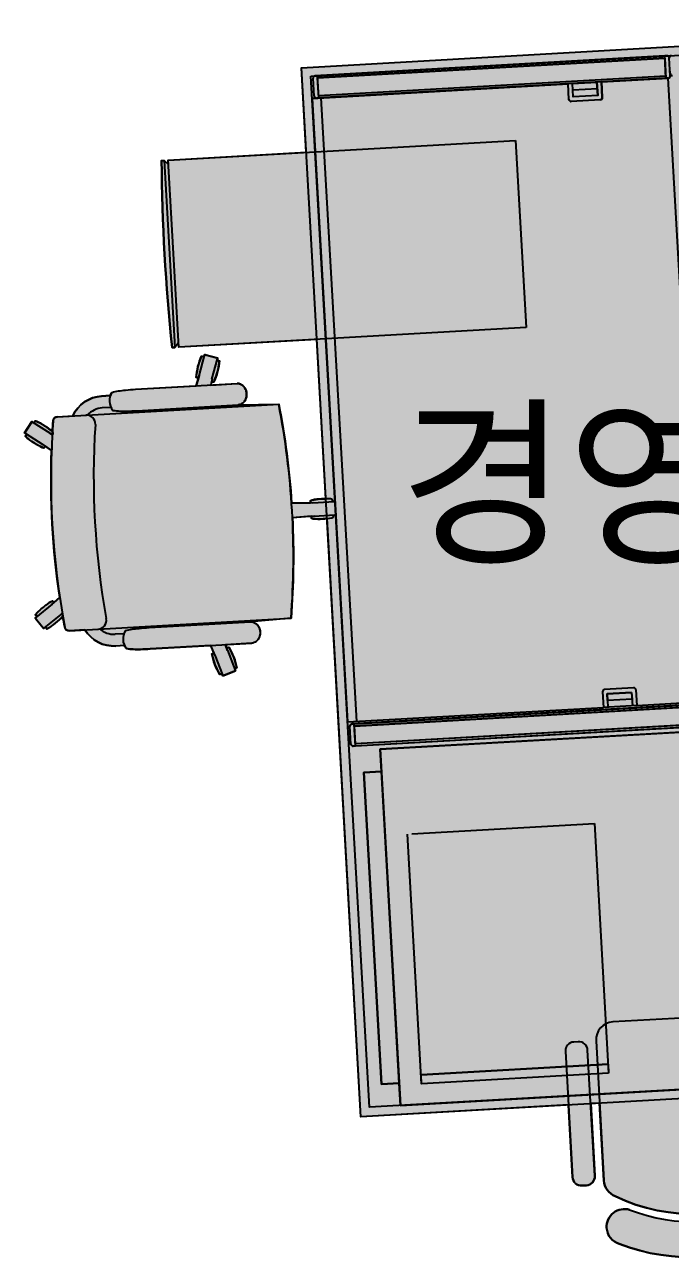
# Model space of a CAD drawing. Header units: millimetres. Extents: x 0 to 199210, y 0 to 94205.
# Drawn here: x 168862 to 170310, y 9710 to 12473 of the extents above; entities that cross this region are included whole.
import ezdxf
from ezdxf.enums import TextEntityAlignment as Align

# ---------------------------------------------------------------- set-up
doc = ezdxf.new("R2010")
doc.units = ezdxf.units.MM
doc.linetypes.add('Xr-PLAN$0$Xr-PLAN$0$HIDDEN', pattern=[9.524999999999999, 6.35, -3.175])
for name, color, linetype in [('0-L-FUR', 11, 'Continuous'), ('2. WAL', 2, 'Continuous'), ('D_TEXT', 7, 'Continuous')]:
    doc.layers.add(name, color=color, linetype=linetype)
doc.styles.add('돋움', font='Dotum.ttf')

# ---------------------------------------------------------------- blocks, each defined once
blk = doc.blocks.new('230713_3_desk')
at = {"layer": '2. WAL'}
h = blk.add_hatch(color=255, dxfattribs=at)
h.dxf.hatch_style = 1
edge = h.paths.add_edge_path()
edge.add_line((850.0000000006985, 0), (850.000000000291, -190))
edge.add_line((850.000000000291, -190), (1159.999999998603, -190))
edge.add_line((1159.999999998603, -190), (1159.999999998603, -200))
edge.add_line((1159.999999998603, -200), (1169, -190))
edge.add_line((1169, -190), (1174.999999999127, -190))
edge.add_arc((-3232.499999999529, -400), 4412.499999998658, -2.7278550632066185, 2.7278550632066185, ccw=False)
edge.add_line((1174.999999999127, -610), (1169, -610))
edge.add_line((1169, -610), (1159.999999998603, -600))
edge.add_line((1159.999999998603, -600), (1159.999999998603, -610))
edge.add_line((1159.999999998603, -610), (850.0000000002328, -610))
edge.add_line((850.0000000002328, -610), (850.0000000001746, -967.6725713938704))
edge.add_arc((858.9546280619642, -1117.405048286113), 150.0000000000366, 79.9926621858653, 93.42245084165211, ccw=False)
edge.add_line((885.0207730024122, -969.6872223883747), (885.0207730024122, -974.7934961651008))
edge.add_line((885.0207730024122, -974.7934961651008), (927.32541137503, -973.4812945709455))
edge.add_arc((2727.235392921595, -991.4829147485251), 1799.999999999993, 172.2874549339065, 179.4269810807098, ccw=False)
edge.add_line((943.5184821403818, -749.917225560057), (1034.201045008871, -746.6764684842201))
edge.add_arc((1034.201045008876, -729.908673515157), 16.76779496906306, 243.5700380837848, 269.9999999999829, ccw=False)
edge.add_arc((1035.937774473016, -726.4146436561867), 20.6696501543548, 219.8055710325562, 243.57003808385912, ccw=False)
edge.add_arc((1038.655377358426, -724.1499745898301), 24.20717632710643, 199.0435461729162, 219.8055710325201, ccw=False)
edge.add_arc((1042.92420746144, -722.6764684819859), 28.72316245399542, 180.0000000039922, 199.0435461728403, ccw=False)
edge.add_arc((1042.92288572829, -722.9520169657677), 28.7231624540089, 151.3645656164495, 179.4503388249206, ccw=False)
edge.add_arc((1035.937774473845, -718.9382933122381), 20.66965015482313, 116.4299619296836, 151.8504546875766, ccw=False)
edge.add_arc((1034.201045008611, -715.4442634532367), 16.76779496901655, 90.0000000000062, 116.4299619296088, ccw=False)
edge.add_line((1034.201045008609, -698.6764684842201), (1093.503883539699, -698.6764684842201))
edge.add_line((1093.503883539699, -698.6764684842201), (1091.32520368541, -691.188806154194))
edge.add_line((1091.32520368541, -691.188806154194), (1086.468848734075, -692.7667315284962))
edge.add_arc((1218.901967863554, -622.3290359554611), 150.0000000000071, 188.8186981021394, 208.0073378133651, ccw=False)
edge.add_line((1070.675207428663, -645.3252854535804), (1076.070750784012, -643.5721671448537))
edge.add_line((1076.070750784012, -643.5721671448537), (1074.519246601616, -638.7971282644994))
edge.add_line((1074.519246601616, -638.7971282644994), (1103.050942089787, -629.5266184329685))
edge.add_line((1103.050942089787, -629.5266184329685), (1104.602446272416, -634.3016573136738))
edge.add_line((1104.602446272416, -634.3016573136738), (1109.997989628406, -632.5485390084541))
edge.add_arc((976.5631651016922, -701.0696861348758), 149.9999999999852, 7.992662187657118, 27.181301897250307, ccw=False)
edge.add_line((1125.106047758425, -680.2127445560236), (1120.20869922897, -681.8039895565216))
edge.add_line((1120.20869922897, -681.8039895565216), (1126.27812621044, -698.6764684842201))
edge.add_line((1126.27812621044, -698.6764684842201), (1262.201045005262, -698.6764684842201))
edge.add_arc((1262.201045005248, -1285.125364192482), 586.448895708262, 87.80985523550783, 89.99999999999869, ccw=False)
edge.add_arc((1273.315426579265, -994.5066912712637), 295.6177719813421, 84.72490149122848, 87.80985523551402, ccw=False)
edge.add_arc((1289.587683487829, -818.2643227718312), 118.6257981543122, 77.37038373181042, 84.72490149121393, ccw=False)
edge.add_arc((1288.401045008572, -722.6764684839754), 33.79999999999391, 22.72724740273702, 36.632224311981815, ccw=False)
edge.add_line((1319.576625921094, -709.6180170150474), (1339.033510104753, -709.6180170152111))
edge.add_arc((1339.033510104753, -785.9180170152098), 76.2999999999987, 28.15328986855161, 89.99999999999977, ccw=False)
edge.add_line((1406.306335336063, -749.917225560057), (1440.891679649707, -749.917225560057))
edge.add_arc((1440.891679647845, -759.917225560063), 10.00000000000603, 7.43297515490832, 89.99999998933168, ccw=False)
edge.add_arc((-334.0667231297193, -991.4829147468824), 1799.999999999796, 6.657594938341674, 7.432975156208499, ccw=False)
edge.add_arc((1558.811292859713, -889.9045724435659), 149.9999999999958, 116.81869810248901, 134.435513486674, ccw=False)
edge.add_line((1491.135971927841, -756.0387779448711), (1494.470601109933, -760.6285012602566))
edge.add_line((1494.470601109933, -760.6285012602566), (1498.532491793012, -757.6773649349434))
edge.add_line((1498.532491793012, -757.6773649349434), (1516.166049362015, -781.9478747657959))
edge.add_line((1516.166049362015, -781.9478747657959), (1512.104158678587, -784.899011091371))
edge.add_line((1512.104158678587, -784.899011091371), (1515.438787858526, -789.4887344077433))
edge.add_arc((1409.037675958589, -683.758873978142), 150.0000000000191, 295.9926621874422, 315.18130189785523, ccw=False)
edge.add_line((1474.776081291027, -818.5864010798205), (1471.774688867794, -814.4553388177774))
edge.add_line((1471.774688867794, -814.4553388177774), (1458.214434583468, -824.9648925818929))
edge.add_arc((-334.066723129715, -991.4829147485879), 1800.000000000004, -5.21409121174122, 5.308022808348312, ccw=False)
edge.add_line((1458.485018167994, -1155.062420709957), (1471.810048681771, -1165.392731662374))
edge.add_line((1471.810048681771, -1165.392731662374), (1474.836776530254, -1161.226798178077))
edge.add_arc((1409.098371198856, -1296.054325280211), 149.9999999999726, 44.8186981026588, 64.00733781299101, ccw=False)
edge.add_line((1515.49948309781, -1190.324464849688), (1512.164853918774, -1194.914188167174))
edge.add_line((1512.164853918774, -1194.914188167174), (1516.226744601707, -1197.865324492433))
edge.add_line((1516.226744601707, -1197.865324492433), (1498.59318703413, -1222.135834324439))
edge.add_line((1498.59318703413, -1222.135834324439), (1494.531296349829, -1219.184697998186))
edge.add_line((1494.531296349829, -1219.184697998186), (1491.196667167591, -1223.774421313269))
edge.add_arc((1558.871988099997, -1089.908626814889), 149.9999999999555, 225.7107114369129, 243.18130189727458, ccw=False)
edge.add_arc((-334.0667231410093, -991.4829148447552), 1800.000000000241, 352.65482085978215, 353.43485121740713, ccw=False)
edge.add_arc((1441.244430615563, -1220.328512024139), 9.999999999995449, 270.00000000002086, 352.6548208567205, ccw=False)
edge.add_line((1441.244430615567, -1230.328512024134), (1406.306335335888, -1230.328512024134))
edge.add_arc((1339.033510104759, -1194.327720568623), 76.30000000000902, 269.9999999999959, 331.846710131147, ccw=False)
edge.add_line((1339.033510104753, -1270.627720568632), (1319.576625920949, -1270.627720568678))
edge.add_arc((1288.401045008512, -1257.569269099507), 33.80000000000899, 325.7967578984769, 337.2727525968258, ccw=False)
edge.add_arc((1315.129497884315, -1276.569269101066), 1.225795457858794, 282.5658952638093, 359.9999999492202, ccw=False)
edge.add_arc((1289.587683494235, -1161.981414812035), 118.6257981533505, 275.27509851501054, 282.56589526400796, ccw=False)
edge.add_arc((1273.315426566298, -985.739046313271), 295.6177719814961, 272.1901447589447, 275.2750985150203, ccw=False)
edge.add_arc((1262.201045020503, -695.1203733908958), 586.4488957084934, 269.9999999999981, 272.1901447589393, ccw=False)
edge.add_line((1262.201045020483, -1281.569269099389), (1126.27812621044, -1281.569269099389))
edge.add_line((1126.27812621044, -1281.569269099389), (1120.208699228882, -1298.441748027408))
edge.add_line((1120.208699228882, -1298.441748027408), (1125.106047758192, -1300.032993029879))
edge.add_arc((976.5631651016828, -1279.176051449413), 149.9999999999885, 332.8186981021955, 352.00733781172045, ccw=False)
edge.add_line((1109.997989627736, -1347.697198577127), (1104.602446272562, -1345.944080270213))
edge.add_line((1104.602446272562, -1345.944080270213), (1103.050942090107, -1350.719119150376))
edge.add_line((1103.050942090107, -1350.719119150376), (1074.519246601791, -1341.448609319066))
edge.add_line((1074.519246601791, -1341.448609319066), (1076.070750784129, -1336.673570438905))
edge.add_line((1076.070750784129, -1336.673570438905), (1070.675207428867, -1334.920452129238))
edge.add_arc((1218.901967863552, -1357.916701628777), 150.0000000000222, 151.9926621872621, 171.1813018973124, ccw=False)
edge.add_line((1086.46884873329, -1287.479006057185), (1091.32520368541, -1289.056931429645))
edge.add_line((1091.32520368541, -1289.056931429645), (1093.503883539699, -1281.569269099389))
edge.add_line((1093.503883539699, -1281.569269099389), (1034.201045006892, -1281.569269099389))
edge.add_arc((1034.201045006887, -1264.801474130749), 16.76779496863992, 243.57003804167869, 270.0000000000155, ccw=False)
edge.add_arc((1035.93777447412, -1261.307444272129), 20.66965015499515, 219.8055710467902, 243.57003804159172, ccw=False)
edge.add_arc((1038.655377358431, -1259.042775205425), 24.20717632712455, 199.0435461715262, 219.8055710469719, ccw=False)
edge.add_arc((1042.924207462136, -1257.569269097505), 28.72316245469143, 180.0000000037591, 199.0435461713621, ccw=False)
edge.add_arc((1042.922885726901, -1257.844817580808), 28.72316245261715, 151.3645656133324, 179.4503388256149, ccw=False)
edge.add_arc((1035.937774473572, -1253.831093927837), 20.6696501546651, 116.4299619227503, 151.8504546833721, ccw=False)
edge.add_arc((1034.201045008871, -1250.337064068823), 16.76779496908466, 90, 116.42996192271181, ccw=False)
edge.add_line((1034.201045008871, -1233.569269099738), (943.1522164239141, -1230.32851202414))
edge.add_arc((2727.235392921599, -991.4829147485051), 1800.000000000006, 180.4774037481576, 187.6251804422444, ccw=False)
edge.add_line((927.2978765701118, -1006.480822284699), (885.0207730024122, -1005.163400633723))
edge.add_line((885.0207730024122, -1005.163400633723), (885.0207730024122, -1010.312777611276))
edge.add_arc((858.9546280619659, -862.5949517135663), 150.0000000000082, 266.57754915834664, 280.00733781413595, ccw=False)
edge.add_line((850.0000000001746, -1012.32742860578), (850, -2355.000000000007))
edge.add_line((850, -2355.000000000007), (181.3199717616662, -2355.000000000002))
edge.add_line((181.3199717616662, -2355.000000000002), (181.3199717606476, -2517.284167411155))
edge.add_arc((161.3179715606329, -2517.284167411161), 20.00200020001466, -89.99999999998442, 1.5575096767861396e-11, ccw=False)
edge.add_line((161.3179715606384, -2537.286167611175), (151.3169714607357, -2537.286167611175))
edge.add_arc((151.316971460359, -2517.284167411164), 20.00200020001103, 179.9999999999739, 270.0000000010789, ccw=False)
edge.add_line((131.3149712603481, -2517.284167411155), (131.3149712605518, -2355))
edge.add_line((131.3149712605518, -2355), (111.3129710615613, -2355))
edge.add_line((111.3129710615613, -2355), (111.3129710604553, -2528.79743192438))
edge.add_arc((71.30897066042877, -2528.797431924356), 40.00400040002654, 294.83458750327907, 359.9999999999648, ccw=False)
edge.add_arc((-101.3427759995708, -2230.730008971429), 384.313995429009, 240.4643371925483, 299.5356628089386, ccw=False)
edge.add_arc((-273.9945226614358, -2528.797431924369), 40.00400040004804, 180.0000000000156, 245.1654125133744, ccw=False)
edge.add_line((-313.9985230614839, -2528.79743192438), (-313.9985230607854, -2354.999999999996))
edge.add_line((-313.9985230607854, -2354.999999999996), (-334.0005232603289, -2354.999999999996))
edge.add_line((-334.0005232603289, -2354.999999999996), (-334.0005232599506, -2517.284167411155))
edge.add_arc((-354.0025234599652, -2517.284167411161), 20.00200020001466, -89.99999999998442, 1.5575096767861396e-11, ccw=False)
edge.add_line((-354.0025234599598, -2537.286167611175), (-364.0035235607938, -2537.286167611175))
edge.add_arc((-364.0035235611705, -2517.284167411164), 20.00200020001103, 179.9999999999739, 270.0000000010789, ccw=False)
edge.add_line((-384.0055237611814, -2517.284167411155), (-384.0055237612396, -2354.999999999996))
edge.add_line((-384.0055237612396, -2354.999999999996), (-850.000000001397, -2354.999999999993))
edge.add_line((-850.000000001397, -2354.999999999993), (-850.0000000012224, -1012.327428605759))
edge.add_arc((-858.954628063369, -862.5949517135858), 149.9999999999881, 259.9926621867682, 273.4224508417898, ccw=False)
edge.add_line((-885.0207730014808, -1010.312777611687), (-885.0207730014808, -1005.163400633659))
edge.add_line((-885.0207730014808, -1005.163400633659), (-927.2978765710432, -1006.480822284742))
edge.add_arc((-2727.235392922529, -991.4829147484963), 1800.000000000006, 352.37481955775553, 359.5225962518407, ccw=False)
edge.add_line((-943.1522164248454, -1230.328512024134), (-1034.201045009569, -1233.569269099738))
edge.add_arc((-1034.20104500957, -1250.337064067827), 16.76779496808899, 63.57003806004661, 89.99999999999773, ccw=False)
edge.add_arc((-1035.736878242867, -1253.929598293878), 20.66965015113788, 28.653028404921372, 64.19026051920088, ccw=False)
edge.add_arc((-1042.924207461451, -1257.569269098862), 28.72316245214306, -1.0509211278986186e-09, 28.149545328751685, ccw=False)
edge.add_arc((-1042.922885730347, -1257.29372061553), 28.72316245422392, 331.3645655915208, 359.4503388207783, ccw=False)
edge.add_arc((-1035.93777447598, -1261.307444276501), 20.66965015148971, 296.42996194502985, 331.8504546712197, ccw=False)
edge.add_arc((-1034.201045007589, -1264.801474131758), 16.76779496763108, 269.99999999999534, 296.42996193317146, ccw=False)
edge.add_line((-1034.20104500759, -1281.569269099389), (-1093.503883540165, -1281.569269099389))
edge.add_line((-1093.503883540165, -1281.569269099389), (-1091.32520368573, -1289.056931429293))
edge.add_line((-1091.32520368573, -1289.056931429293), (-1086.468848735443, -1287.479006058345))
edge.add_arc((-1218.901967866334, -1357.916701628702), 149.9999999999969, 8.818698102437224, 28.00733781220839, ccw=False)
edge.add_line((-1070.675207431574, -1334.920452129814), (-1076.070750783954, -1336.673570438546))
edge.add_line((-1076.070750783954, -1336.673570438546), (-1074.519246601325, -1341.448609318653))
edge.add_line((-1074.519246601325, -1341.448609318653), (-1103.050942091155, -1350.719119149928))
edge.add_line((-1103.050942091155, -1350.719119149928), (-1104.60244627361, -1345.944080269948))
edge.add_line((-1104.60244627361, -1345.944080269948), (-1109.997989627038, -1347.697198577566))
edge.add_arc((-976.5631651012243, -1279.176051449322), 150.0000000000174, 187.9926621860594, 207.1813018980267, ccw=False)
edge.add_line((-1125.106047758571, -1300.032993024036), (-1120.208699229988, -1298.441748027915))
edge.add_line((-1120.208699229988, -1298.441748027915), (-1126.278126211371, -1281.569269099389))
edge.add_line((-1126.278126211371, -1281.569269099389), (-1262.201045022812, -1281.569269099389))
edge.add_arc((-1262.201045022818, -695.1203732933303), 586.4488958060589, 267.8098552418707, 270.0000000000006, ccw=False)
edge.add_arc((-1273.315426569556, -985.7390463474364), 295.6177719473908, 264.72490148443717, 267.8098552418692, ccw=False)
edge.add_arc((-1289.587683496419, -1161.981414815941), 118.6257981494758, 257.3703837364316, 264.7249014844639, ccw=False)
edge.add_arc((-1288.401045008096, -1257.5692690993), 33.80000000004292, 202.72724740353, 216.6322243158686, ccw=False)
edge.add_line((-1319.576625920483, -1270.627720568678), (-1339.03351010615, -1270.627720568631))
edge.add_arc((-1339.033510106156, -1194.327720568622), 76.30000000000882, 208.1532898688537, 270.00000000000455, ccw=False)
edge.add_line((-1406.306335337285, -1230.328512024134), (-1441.244430617429, -1230.328512024134))
edge.add_arc((-1441.244430618404, -1220.328512024141), 9.999999999993861, 187.3451791439965, 270.0000000055823, ccw=False)
edge.add_arc((334.0667231254931, -991.4829147476148), 1800.000000000088, 186.5651487857844, 187.3451791433401, ccw=False)
edge.add_arc((-1558.871988101396, -1089.908626814841), 149.9999999999964, 296.8186981004761, 314.2892885617374, ccw=False)
edge.add_line((-1491.196667174227, -1223.774421315914), (-1494.531296350004, -1219.184697997965))
edge.add_line((-1494.531296350004, -1219.184697997965), (-1498.593187033839, -1222.135834323895))
edge.add_line((-1498.593187033839, -1222.135834323895), (-1516.226744603191, -1197.865324493891))
edge.add_line((-1516.226744603191, -1197.865324493891), (-1512.164853918948, -1194.914188167576))
edge.add_line((-1512.164853918948, -1194.914188167576), (-1515.499483101157, -1190.32446485163))
edge.add_arc((-1409.098371200261, -1296.054325280291), 150.0000000000377, 115.99266218658539, 135.1813018983686, ccw=False)
edge.add_line((-1474.83677653069, -1161.226798177613), (-1471.810048683896, -1165.392731663299))
edge.add_line((-1471.810048683896, -1165.392731663299), (-1458.485018171981, -1155.062420712318))
edge.add_arc((334.0667231255206, -991.4829147487275), 1800, 174.691977191572, 185.2140912118122, ccw=False)
edge.add_line((-1458.214434587426, -824.9648925795373), (-1471.774688869336, -814.4553388173154))
edge.add_line((-1471.774688869336, -814.4553388173154), (-1474.776081288524, -818.5864010814994))
edge.add_arc((-1409.037675959526, -683.7588739781705), 149.9999999999951, 224.8186981021385, 244.007337814015, ccw=False)
edge.add_line((-1515.438787859457, -789.4887344077433), (-1512.104158679082, -784.8990110907489))
edge.add_line((-1512.104158679082, -784.8990110907489), (-1516.166049362364, -781.9478747651556))
edge.add_line((-1516.166049362364, -781.9478747651556), (-1498.532491794409, -757.6773649335373))
edge.add_line((-1498.532491794409, -757.6773649335373), (-1494.470601110108, -760.6285012598546))
edge.add_line((-1494.470601110108, -760.6285012598546), (-1491.135971928306, -756.038777944872))
edge.add_arc((-1558.811292860171, -889.9045724435547), 149.9999999999812, 45.56448651511528, 63.18130189751167, ccw=False)
edge.add_arc((334.0667231097752, -991.4829148826036), 1799.999999999889, 172.5670248394273, 173.342405057204, ccw=False)
edge.add_arc((-1440.891679650178, -759.9172255600611), 10.00000000000406, 89.99999999997141, 172.5670248436983, ccw=False)
edge.add_line((-1440.891679650173, -749.917225560057), (-1406.30633533746, -749.917225560057))
edge.add_arc((-1339.033510106149, -785.9180170152096), 76.29999999999946, 90.00000000000091, 151.8467101314488, ccw=False)
edge.add_line((-1339.03351010615, -709.6180170152102), (-1319.576625920628, -709.6180170150474))
edge.add_arc((-1288.401045008208, -722.6764684842424), 33.80000000000327, 145.7967579050255, 157.2727525967791, ccw=False)
edge.add_arc((-1315.129497886171, -703.6764684832497), 1.225795457865615, 102.56589526685468, 180.0000000722268, ccw=False)
edge.add_arc((-1289.587683489945, -818.2643227680223), 118.6257981505382, 95.27509850932557, 102.56589526738418, ccw=False)
edge.add_arc((-1273.31542658251, -994.5066912365407), 295.6177719466812, 92.19014476367892, 95.27509850932103, ccw=False)
edge.add_arc((-1262.201045007589, -1285.125364289963), 586.4488958057432, 90.00000000000023, 92.19014476367988, ccw=False)
edge.add_line((-1262.20104500759, -698.6764684842201), (-1126.278126211371, -698.6764684842201))
edge.add_line((-1126.278126211371, -698.6764684842201), (-1120.208699230046, -681.803989556016))
edge.add_line((-1120.208699230046, -681.803989556016), (-1125.106047758774, -680.2127445618626))
edge.add_arc((-976.5631651012225, -701.0696861348833), 149.9999999999854, 152.8186981025583, 172.0073378145921, ccw=False)
edge.add_line((-1109.997989627707, -632.5485390080157), (-1104.602446273464, -634.3016573139394))
edge.add_line((-1104.602446273464, -634.3016573139394), (-1103.050942090835, -629.526618433415))
edge.add_line((-1103.050942090835, -629.526618433415), (-1074.519246601179, -638.7971282649123))
edge.add_line((-1074.519246601179, -638.7971282649123), (-1076.070750783867, -643.572167145212))
edge.add_line((-1076.070750783867, -643.572167145212), (-1070.67520743137, -645.3252854530019))
edge.add_arc((-1218.901967866355, -622.3290359554493), 150.0000000000137, 331.99266218713325, 351.18130189808005, ccw=False)
edge.add_line((-1086.468848736258, -692.7667315273357), (-1091.32520368573, -691.188806154546))
edge.add_line((-1091.32520368573, -691.188806154546), (-1093.503883540165, -698.6764684842201))
edge.add_line((-1093.503883540165, -698.6764684842201), (-1034.201045009337, -698.6764684842201))
edge.add_arc((-1034.20104500933, -715.4442634522819), 16.76779496806182, 63.57003806091842, 90.0000000000241, ccw=False)
edge.add_arc((-1035.73687824276, -719.0367976784811), 20.66965015130587, 28.65302840167891, 64.19026051975447, ccw=False)
edge.add_arc((-1042.924207462842, -722.6764684832375), 28.72316245353432, -1.4957208804844413e-09, 28.149545324610074, ccw=False)
edge.add_arc((-1042.922885729658, -722.400920000383), 28.72316245353188, 331.3645655957819, 359.4503388212733, ccw=False)
edge.add_arc((-1035.937774474873, -726.4146436606354), 20.66965015078674, 296.4299619425713, 331.8504546748549, ccw=False)
edge.add_arc((-1034.20104500957, -729.9086735161311), 16.76779496808896, 270.00000000000233, 296.4299619399534, ccw=False)
edge.add_line((-1034.201045009569, -746.6764684842201), (-943.5184821413131, -749.9172255600524))
edge.add_arc((-2727.23539292253, -991.4829147485182), 1799.999999999996, 0.5730189192892112, 7.712545066093412, ccw=False)
edge.add_line((-927.3254113759613, -973.4812945709746), (-885.0207730014808, -974.7934961651872))
edge.add_line((-885.0207730014808, -974.7934961651872), (-885.0207730014808, -969.6872223879636))
edge.add_arc((-858.9546280633706, -1117.405048286038), 149.9999999999615, 86.57754915820902, 100.007337813233, ccw=False)
edge.add_line((-850.0000000012224, -967.6725713938922), (-850.0000000011642, -610))
edge.add_line((-850.0000000011642, -610), (-1160, -610))
edge.add_line((-1160, -610), (-1160, -600))
edge.add_line((-1160, -600), (-1169, -610))
edge.add_line((-1169, -610), (-1175.000000000058, -610))
edge.add_arc((3232.499999998605, -400), 4412.499999998664, 177.2721449367933, 182.7278550632067, ccw=False)
edge.add_line((-1175.000000000058, -190), (-1169, -190))
edge.add_line((-1169, -190), (-1160, -200))
edge.add_line((-1160, -200), (-1160, -190))
edge.add_line((-1160, -190), (-850.000000001106, -190))
edge.add_line((-850.000000001106, -190), (-850.0000000006985, 0))
edge.add_line((-850.0000000006985, 0), (850.0000000006985, 0))
edge = h.paths.add_edge_path()
edge.add_arc((71.3089706604693, -2635.127832729325), 40.00400040001512, 290.136770034333, 359.99999999993685, ccw=False)
edge.add_arc((-101.3427759995664, -2255.248431310411), 457.1742883764535, 245.9349462329856, 294.06505376833206, ccw=False)
edge.add_arc((-273.9945226614402, -2635.127832729357), 40.00400040007277, 180.0000000000176, 249.86322998314648, ccw=False)
edge.add_arc((-273.9945226614724, -2635.127832729371), 40.00400040004058, 69.8632299670412, 179.9999999999974, ccw=False)
edge.add_arc((-101.3427759995751, -2252.782234139276), 379.6324847478322, 245.2594656165122, 294.7405343847039)
edge.add_arc((71.3089706604398, -2635.127832729377), 40.00400040004457, 1.0402345651527867e-11, 110.13677001892091, ccw=False)
at = {"layer": '0-L-FUR'}
for p, q in [((-825.0000000009313, -65), (-825.0000000009313, -25)), ((-35.00000000093132, -20), (-819.9999999995343, -20)), ((-814.9999999995343, -20), (-819.9999999995343, -20)), ((-814.9999999995343, -70), (-814.9999999995343, -20)), ((-35.00000000093132, -25), (-814.9999999995343, -25)), ((-29.99999999953434, -20), (-35.00000000093132, -20)), ((-35.00000000093132, -70), (-35.00000000093132, -20)), ((-24.99999999953434, -65), (-24.99999999953434, -25)), ((-24.99999999953434, -60), (-24.99999999953434, -55)), ((-830.000000001397, -70), (-830.000000001397, -1470)), ((-254.9999999995343, -70), (-830.0000000009313, -70)), ((-254.9999999995343, -70), (-830.0000000009313, -70)), ((-830.0000000009313, -70), (-254.9999999995343, -70)), ((-255, -70), (-830.000000001397, -70)), ((-814.9999999995343, -70), (-819.9999999995343, -70)), ((-35.00000000093132, -65), (-814.9999999995343, -65)), ((-35.00000000093132, -70), (-814.9999999995343, -70)), ((-810.000000001397, -70), (-810.000000001397, -1470)), ((-255, -105), (-255, -70)), ((-180, -70), (-255, -70)), ((-180, -70), (-255, -70)), ((-254.9999999995343, -105), (-254.9999999995343, -70)), ((-179.9999999995343, -70), (-254.9999999995343, -70)), ((-255, -105), (-255, -70)), ((-180, -70), (-255, -70)), ((-245, -100), (-245, -70)), ((-244.9999999995343, -100), (-244.9999999995343, -70)), ((-245, -100), (-245, -70)), ((-190, -100), (-190, -70)), ((-189.9999999995343, -100), (-189.9999999995343, -70)), ((-190, -100), (-190, -70)), ((-30, -70), (-180, -70)), ((-180, -105), (-180, -70)), ((-180, -70), (-30, -70)), ((-29.99999999953434, -70), (-179.9999999995343, -70)), ((-179.9999999995343, -105), (-179.9999999995343, -70)), ((-30, -70), (-180, -70)), ((-180, -105), (-180, -70)), ((-29.99999999953434, -70), (-35.00000000093132, -70)), ((-30, -1470), (-30, -70)), ((-185, -110), (-250, -110)), ((-184.9999999995343, -110), (-249.9999999995343, -110)), ((-185, -110), (-250, -110)), ((-190, -85), (-245, -85)), ((-189.9999999995343, -85), (-244.9999999995343, -85)), ((-190, -85), (-245, -85)), ((-190, -100), (-245, -100)), ((-189.9999999995343, -100), (-244.9999999995343, -100)), ((-190, -100), (-245, -100)), ((-1175, -190), (-1169, -190)), ((-1169, -190), (-1169, -610)), ((-1160, -200), (-1169, -190)), ((-1160, -610), (-1160, -190)), ((-1160, -190), (-380, -190)), ((-380, -190), (-380, -610)), ((-1160, -600), (-1169, -610)), ((-1175, -610), (-1169, -610)), ((-380, -610), (-1160, -610)), ((-1118.347283313051, -676.6039159903303), (-1103.668976079673, -631.4287314661779)), ((-1104.602446273435, -634.3016573139466), (-1105.889664641581, -633.8834147132002)), ((-1101.148829059675, -630.1446524217026), (-1076.421359634493, -638.1790942759253)), ((-1089.815587824676, -685.874425821472), (-1075.137280589901, -640.6992412972031)), ((-1076.070750784595, -643.5721671449719), (-1074.783532416448, -643.9904097463004)), ((-1118.084596226458, -675.8991680168547), (-1126.278126211371, -698.6764684842201)), ((-1120.208699229639, -681.8039895561524), (-1121.05809283955, -681.5280048428103)), ((-1089.57261645468, -685.1655341429869), (-1093.503883540165, -698.6764684842201)), ((-1319.576625921298, -709.6180170150474), (-1339.03351010615, -709.6180170150474)), ((-1262.201045009308, -698.6764684842201), (-1034.201045009308, -698.6764684842201)), ((-1090.516803656239, -691.4514712461969), (-1091.325203686487, -691.1888061542995)), ((-1319.369843232445, -736.2180170151405), (-1339.03351010615, -736.2180170151405)), ((-1499.708062299527, -759.2953989231028), (-1514.990478858352, -780.3298407770926)), ((-1458.486150572542, -786.7727349227061), (-1496.914457804523, -758.8529354389757)), ((-1494.470601110253, -760.6285012600711), (-1493.38098252425, -759.128769938834)), ((-1262.201045009308, -746.6764684842201), (-1034.201045009308, -746.6764684842201)), ((-1476.119708141312, -811.0432447539642), (-1514.548015373293, -783.123445270001)), ((-1512.104158679489, -784.8990110913292), (-1513.193777264562, -786.3987424125662)), ((-1459.11290935427, -786.3569854311645), (-1454.559563426301, -789.4531965117203)), ((-1453.923706908245, -789.8855699850246), (-1453.398752788082, -789.1630326248705)), ((-1476.73295218125, -810.6125543266535), (-1458.214434586465, -824.9648925802903)), ((-1472.274307563435, -815.1430049553746), (-1471.774688869249, -814.4553388172062)), ((-878.7507216692902, -974.9879800721537), (-927.3254113765433, -973.4812945709564)), ((-885.0207730014808, -973.9434940726496), (-885.0207730014808, -974.7934961650753)), ((-879.5, -975), (-832.000000001397, -975)), ((-835.0207730024122, -975), (-835.0207730024122, -973.1462301388383)), ((-830.000000001397, -1003), (-830.000000001397, -977)), ((-878.7485700752586, -1004.967948834994), (-927.2978765699081, -1006.480822284706)), ((-885.0207730014808, -1005.163400633493), (-885.0207730014808, -1006.056505927234)), ((-879.5, -1005), (-832.000000001397, -1005)), ((-835.0207730024122, -1005), (-835.0207730024122, -1006.853769861162)), ((-1476.769483759534, -1169.237563870382), (-1458.48501817137, -1155.062420711853)), ((-1476.180403381586, -1168.769954504445), (-1514.608710613102, -1196.689753988292)), ((-1471.810048684478, -1165.39273166249), (-1472.335002804641, -1164.670194302569)), ((-1515.051174099557, -1199.4833584812), (-1499.768757538404, -1220.517800335307)), ((-1512.164853919297, -1194.91418816708), (-1513.254472505301, -1193.414456845727)), ((-1458.546845812816, -1193.040464335703), (-1496.975153045263, -1220.960263819434)), ((-1459.145959580317, -1193.490603414713), (-1454.88686513342, -1190.59358510992)), ((-1494.531296350062, -1219.184697997873), (-1493.441677766386, -1220.684429319575)), ((-1441.244430617429, -1230.328512024134), (-943.1522164246999, -1230.328512024134)), ((-1262.201045009308, -1233.569269099738), (-1034.201045009308, -1233.569269099738)), ((-1319.369843232445, -1244.027720569167), (-1339.03351010615, -1244.027720569167)), ((-1319.576625921298, -1270.627720568678), (-1339.03351010615, -1270.627720568678)), ((-1262.201045009308, -1281.569269099389), (-1034.201045009308, -1281.569269099389)), ((-1118.084596226458, -1304.346569566871), (-1126.278126211371, -1281.569269099389)), ((-1120.208699229639, -1298.441748027806), (-1121.05809283955, -1298.717732741497)), ((-1089.57261645468, -1295.080203440972), (-1093.503883540165, -1281.569269099389)), ((-1090.516803656239, -1288.794266337994), (-1091.325203686487, -1289.056931429543)), ((-1089.815587824676, -1294.371311762487), (-1075.137280589901, -1339.546496286872)), ((-1118.347283313051, -1303.641821593978), (-1103.668976079673, -1348.81700611813)), ((-1104.602446273435, -1345.944080269895), (-1105.889664641581, -1346.362322871108)), ((-1101.148829059675, -1350.101085161557), (-1076.421359634493, -1342.066643307568)), ((-1076.070750784595, -1336.673570438754), (-1074.783532416448, -1336.255327837192)), ((-255, -1435), (-255, -1470)), ((-185, -1430), (-250, -1430)), ((-180, -1435), (-180, -1470)), ((-245, -1440), (-245, -1470)), ((-190, -1440), (-245, -1440)), ((-190, -1455), (-245, -1455)), ((-190, -1440), (-190, -1470)), ((-830.000000001397, -1470), (-255, -1470)), ((-825.000000001397, -1520), (-825.000000001397, -1480)), ((-35.00000000139698, -1475), (-820, -1475)), ((-815, -1475), (-820, -1475)), ((-815, -1525), (-815, -1475)), ((-35.00000000139698, -1480), (-815, -1480)), ((-180, -1470), (-255, -1470)), ((-180, -1470), (-30, -1470)), ((-815, -1525), (-820, -1525)), ((-35.00000000139698, -1520), (-815, -1520)), ((-35.00000000139698, -1525), (-815, -1525)), ((760, -1535), (-760.000000001397, -1535)), ((-760.000000001397, -1535), (-760.000000001397, -2335)), ((-760.000000001397, -1585), (-800, -1585)), ((-800, -1585), (-800, -2285)), ((-760.000000001397, -2285), (-760.000000001397, -1585)), ((71.3089706604369, -2174.999999999651), (-273.9945226614363, -2174.999999999651)), ((-384.0055237612687, -2235.006000599824), (-384.0055237612687, -2517.284167411155)), ((-354.0025234599598, -2215.004000399727), (-364.0035235611722, -2215.004000399727)), ((-334.0005232603289, -2517.284167411155), (-334.0005232603289, -2235.006000599824)), ((-313.9985230602324, -2215.004000399727), (-313.9985230602324, -2528.79743192438)), ((-800, -2285), (-760.000000001397, -2285)), ((-760.000000001397, -2335), (760, -2335)), ((-364.0035235611722, -2537.286167611368), (-354.0025234599598, -2537.286167611368)), ((-313.9985230602324, -2635.127832729369), (-313.9985230602324, -2635.127832729369))]:
    blk.add_line(p, q, dxfattribs=at)
at = {"layer": '0-L-FUR', "linetype": 'Xr-PLAN$0$Xr-PLAN$0$HIDDEN', "ltscale": 500}
for p, q in [((-710, -2288.811992594972), (-710, -1728.811992594972)), ((-700, -1728.811992594972), (-290, -1728.811992594972)), ((-290, -1728.811992594972), (-290, -2288.811992594972)), ((-290, -2268.811992594972), (-710, -2268.811992594972)), ((-290, -2288.811992594972), (-710, -2288.811992594972))]:
    blk.add_line(p, q, dxfattribs=at)
at = {"layer": '0-L-FUR'}
for points in [[(88.11065083704307, -2565.102026554348, -0.2636108445156043), (-290.7962028275069, -2565.102026559265, -0.2922566501245398), (-313.9985230614839, -2528.79743192438), (-313.9985230607854, -2354.999999999996), (-334.0005232603289, -2354.999999999996), (-334.0005232599506, -2517.284167411155, -0.4142135623730951), (-354.0025234599598, -2537.286167611175), (-364.0035235607938, -2537.286167611175, -0.4142135623787452), (-384.0055237611814, -2517.284167411155), (-384.0055237612396, -2354.999999999996), (-850.000000001397, -2354.999999999993), (-850.0000000012224, -1012.327428605759, -0.05866567128139714), (-885.0207730014808, -1010.312777611687), (-885.0207730014808, -1005.163400633659), (-927.2978765710432, -1006.480822284742, -0.03119817547021139), (-943.1522164248454, -1230.328512024134), (-1034.201045009569, -1233.569269099738, -0.1158364334892621), (-1026.73764049774, -1235.321853740141, -0.1563152403932581), (-1017.598442534741, -1244.018413327758, -0.123446966006109), (-1014.201045009308, -1257.569269099389, -0.123164477000361), (-1017.712946282845, -1271.058858261955, -0.155793464002181), (-1026.73764049774, -1279.816684459918, -0.115836433459304), (-1034.20104500759, -1281.569269099389), (-1093.503883540165, -1281.569269099389), (-1091.32520368573, -1289.056931429293), (-1086.468848735443, -1287.479006058345, -0.08392242823418782), (-1070.675207431574, -1334.920452129814), (-1076.070750783954, -1336.673570438546), (-1074.519246601325, -1341.448609318653), (-1103.050942091155, -1350.719119149928), (-1104.60244627361, -1345.944080269948), (-1109.997989627038, -1347.697198577566, -0.08392242824383747), (-1125.106047758571, -1300.032993024036), (-1120.208699229988, -1298.441748027915), (-1126.278126211371, -1281.569269099389), (-1262.201045022812, -1281.569269099389, -0.009556600195553055), (-1284.612734319264, -1281.140870865749, -0.01346146311802604), (-1300.49388124203, -1280.104803005299, -0.03210115716666388), (-1315.524937256996, -1277.736928092672, -0.06074646321912461), (-1319.576625920483, -1270.627720568678), (-1339.03351010615, -1270.627720568631, -0.2766043835362224), (-1406.306335337285, -1230.328512024134), (-1441.244430617429, -1230.328512024134, -0.377144772585736), (-1451.162370024773, -1221.606979048145, -0.003403537643393919), (-1454.129766916391, -1197.282120290793, -0.07637783233451034), (-1491.196667174227, -1223.774421315914), (-1494.531296350004, -1219.184697997965), (-1498.593187033839, -1222.135834323895), (-1516.226744603191, -1197.865324493891), (-1512.164853918948, -1194.914188167576), (-1515.499483101157, -1190.32446485163, -0.08392242824302834), (-1474.83677653069, -1161.226798177613), (-1471.810048683896, -1165.392731663299), (-1458.485018171981, -1155.062420712318, -0.04594366888409643), (-1458.214434587426, -824.9648925795373), (-1471.774688869336, -814.4553388173154), (-1474.776081288524, -818.5864010814994, -0.08392242824343847), (-1515.438787859457, -789.4887344077433), (-1512.104158679082, -784.8990110907489), (-1516.166049362364, -781.9478747651556), (-1498.532491794409, -757.6773649335373), (-1494.470601110108, -760.6285012598546), (-1491.135971928306, -756.038777944872, -0.07701961225160477), (-1453.795384503115, -782.7987416408532, -0.003383247347295292), (-1450.807648380782, -758.6235624919627, -0.3767072644364611), (-1440.891679650173, -749.917225560057), (-1406.30633533746, -749.917225560057, -0.276604383537618), (-1339.03351010615, -709.6180170152102), (-1319.576625920628, -709.6180170150474, -0.05011536571387865), (-1316.355293344037, -703.6764684847949, -0.3513421754009099), (-1315.396184763114, -702.4800351945996, -0.03182283786316725), (-1300.49388122285, -700.1409345764241, -0.01346146306657379), (-1284.612734360795, -699.1048667200312, -0.009556600219771373), (-1262.20104500759, -698.6764684842201), (-1126.278126211371, -698.6764684842201), (-1120.208699230046, -681.803989556016), (-1125.106047758774, -680.2127445618626, -0.08392242824412965), (-1109.997989627707, -632.5485390080157), (-1104.602446273464, -634.3016573139394), (-1103.050942090835, -629.526618433415), (-1074.519246601179, -638.7971282649123), (-1076.070750783867, -643.572167145212), (-1070.67520743137, -645.3252854530019, -0.08392242823935302), (-1086.468848736258, -692.7667315273357), (-1091.32520368573, -691.188806154546), (-1093.503883540165, -698.6764684842201), (-1034.201045009337, -698.6764684842201, -0.1158364334855239), (-1026.73764049774, -700.429053124506, -0.1563152404102256), (-1017.598442533927, -709.1256127133074, -0.123446965989733), (-1014.201045009308, -722.6764684839873, -0.1231644769836781), (-1017.712946281739, -736.1660576446011, -0.1557934640294156), (-1026.73764049774, -744.9238838438177, -0.1158364334892621), (-1034.201045009569, -746.6764684842201), (-943.5184821413131, -749.9172255600524, -0.03116214066733114), (-927.3254113759613, -973.4812945709746), (-885.0207730014808, -974.7934961651872), (-885.0207730014808, -969.6872223879636, -0.05866567128140764), (-850.0000000012224, -967.6725713938922), (-850.0000000011642, -610), (-1160, -610), (-1160, -600), (-1169, -610), (-1175.000000000058, -610, -0.02380952380953102), (-1175.000000000058, -190), (-1169, -190), (-1160, -200), (-1160, -190), (-850.000000001106, -190), (-850.0000000006985, 0), (850.0000000006985, 0)], [(-1315.532328929286, -702.5187545050867, -0.0288916764733231), (-1315.396184763405, -702.4800351946615, -0.0318228378323248), (-1300.493881237693, -700.1409345777938, -0.0134614630970744), (-1284.612734339666, -699.1048667192226, -0.009556600210023001), (-1262.201045009308, -698.6764684842201, -0.0095566002100149)], [(-1014.201045009308, -722.6764684839873, 0.08328491296494099), (-1015.773038896266, -713.3044832719024, 0.0908400621127559), (-1020.058909386396, -705.7059057359584, 0.1040652874261508), (-1026.73764049774, -700.429053124506, 0.1158364334852903), (-1034.201045009308, -698.6764684842201, 0.1158364334853221)], [(-1315.532328929286, -742.8341824635863, 0.0288916764733806), (-1315.396184763405, -742.8729017740116, 0.0318228378323248), (-1300.493881237693, -745.212002389715, 0.0134614630970744), (-1284.612734339666, -746.2480702492176, 0.009556600210023001), (-1262.201045009308, -746.6764684842201, 0.0095566002100149)], [(-1034.201045009308, -746.6764684842201, 0.1158364334852769), (-1026.73764049774, -744.9238838438177, 0.1040652874261444), (-1020.058909386396, -739.6470312327147, 0.0908400621127523), (-1015.773038896266, -732.0484536960721, 0.0832849129649428), (-1014.201045009308, -722.6764684839873, 0.08328491296494099)], [(-1135.627816838212, -746.6764684842201, 0.0095023458196425), (-1136.69971773494, -749.917225560057, 0.0527453876734195)], [(-1107.567097804975, -746.6764684842201, 0.024410033973452), (-1109.108001804445, -749.917225560057, 0.0530736982039697)], [(-1315.532328929286, -1237.411555120489, -0.0288916764733806), (-1315.396184763405, -1237.372835810296, -0.0318228378323248), (-1300.493881237693, -1235.033735193545, -0.0134614630970744), (-1284.612734339666, -1233.997667334974, -0.009556600210023001), (-1262.201045009308, -1233.569269099738, -0.0095566002100149)], [(-1135.627816838212, -1233.569269099738, -0.0095023458196425), (-1136.69971773494, -1230.328512024134, -0.0527453876734195)], [(-1107.567097804975, -1233.569269099738, -0.024410033973452), (-1109.108001804445, -1230.328512024134, -0.0530736982039697)], [(-1034.201045009308, -1233.569269099738, -0.1158364334852769), (-1026.73764049774, -1235.321853740141, -0.1040652874261444), (-1020.058909386396, -1240.598706351477, -0.0908400621127523), (-1015.773038896266, -1248.19728388777, -0.0832849129649428), (-1014.201045009308, -1257.569269099389, -0.08328491296494099)], [(-1014.201045009308, -1257.569269099389, -0.08328491296494099), (-1015.773038896266, -1266.941254311707, -0.0908400621127559), (-1020.058909386396, -1274.539831848349, -0.1040652874261508), (-1026.73764049774, -1279.816684459918, -0.1158364334852903), (-1034.201045009308, -1281.569269099389, -0.1158364334853221)], [(-1315.532328929286, -1277.726983079221, 0.0288916764733231), (-1315.396184763405, -1277.765702389646, 0.0318228378323248), (-1300.493881237693, -1280.104803005699, 0.0134614630970744), (-1284.612734339666, -1281.140870864969, 0.009556600210023001), (-1262.201045009308, -1281.569269099389, 0.0095566002100149)], [(-35.00000000139698, -1525), (-815, -1525), (-820, -1525, -0.4142135623730951), (-825, -1520), (-825, -1480.000000000175, -0.4142135623833243), (-820, -1475), (-815, -1475), (-35.00000000139698, -1475)]]:
    blk.add_lwpolyline(points, format="xyb", dxfattribs=at)
for points in [[(-850.0000000006985, 7.275957614183426e-12), (850.0000000006985, -8.185452315956354e-12), (850, -2355.000000000007), (-850.000000001397, -2354.999999999993)], [(-830.0000000002328, -19.99999999999272), (830.0000000011642, -20.00000000000819), (830, -2335.000000000007), (-830.000000001397, -2334.999999999993)], [(-189.9999999995343, -100), (-244.9999999995343, -100), (-244.9999999995343, -70), (-189.9999999995343, -70), (-189.9999999995343, -100)], [(-190, -70), (-190, -100), (-245, -100), (-245, -70), (-190, -70)], [(-190, -1440), (-190, -1455), (-245, -1455), (-245, -1440), (-190, -1440)], [(-35.00000000139698, -1520), (-815, -1520), (-815, -1480), (-35.00000000139698, -1480), (-35.00000000139698, -1520)], [(760, -1535), (760, -1585), (800, -1585), (800, -2285), (760, -2285), (760, -2335), (-760.000000001397, -2335), (-760.000000001397, -2285), (-800, -2285), (-800, -1585), (-760.000000001397, -1585), (-760.000000001397, -1535), (760, -1535)], [(-290, -2288.811992594972), (-710, -2288.811992594972), (-710, -2268.811992594972), (-290, -2268.811992594972), (-290, -2288.811992594972)]]:
    blk.add_lwpolyline(points, close=True, dxfattribs=at)
for points in [[(-179.9999999995343, -105, -0.4142135623730951), (-184.9999999995343, -110), (-249.9999999995343, -110, -0.4142135623730951), (-254.9999999995343, -105), (-254.9999999995343, -70), (-814.9999999995343, -70), (-814.9999999995343, -25), (-35.00000000093132, -25), (-35.00000000093132, -70), (-179.9999999995343, -70), (-179.9999999995343, -105, -0.4142135623730951)], [(-830.000000001397, -975), (-832.000000001397, -975, -0.4142135623730951), (-830.000000001397, -977), (-830.000000001397, -975)], [(111.3129710604844, -2635.127832729369, -0.314642813300767), (85.08083965454716, -2672.686529091345, -0.2131499834662866), (-287.7663916440797, -2672.686529095632, -0.3146428133848048), (-313.998523061513, -2635.127832729369, -0.52132577743148), (-260.2226536682865, -2597.569136366998, 0.2193203005458799), (57.53710167645477, -2597.569136363625, -0.5213257773535357), (111.3129710604844, -2635.127832729369, -0.314642813300767)]]:
    blk.add_lwpolyline(points, format="xyb", close=True, dxfattribs=at)
blk.add_lwpolyline([(-1440.891679650173, -749.917225560057), (-943.5184821411967, -749.917225560057)], dxfattribs=at)
for centre, radius, start, end in [((-819.9999999995343, -25), 5, 90, 180), ((-29.99999999953434, -25), 5, 0, 90), ((-19.99999999953434, -25), 5, 90, 180), ((-819.9999999995343, -65), 5, 180, 270), ((-29.99999999953434, -65), 5, 270, 0), ((-19.99999999953434, -60), 5, 180, 270), ((-250, -105), 5, 180, 270), ((-249.9999999995343, -105), 5, 180, 270), ((-250, -105), 5, 180, 270), ((-185, -105), 5, 270, 0), ((-184.9999999995343, -105), 5, 270, 0), ((-185, -105), 5, 270, 0), ((3232.499999998603, -400), 4412.499999998664, 177.2721449309055, 182.7278550553568), ((-1107.434749614447, -638.6386972944019), 5, 71.99999998244783, 154.4969880470349), ((-1101.761260162573, -632.0292478941847), 2, 72.52688728280852, 162.5268872791328), ((-976.5631651012227, -701.0696861349279), 150, 154.4969880470349, 170.3537113363348), ((-1218.901967866346, -622.3290359554812), 150, 333.6462886407238, 349.5030119448812), ((-1077.03939362336, -640.0812073084526), 2, 341.9999999958706, 71.99999998244783), ((-1076.328617388383, -648.7456923282007), 5, 349.5030119448812, 71.99999998244783), ((-1119.513007867616, -676.7727222610265), 5, 170.3537113363348, 251.9999999824478), ((-1088.971718685236, -686.6961886649951), 5, 251.9999999824478, 333.6462886407238), ((-1339.03351010615, -785.9180170152104), 76.29999999999998, 90, 151.8467101229672), ((-1288.401045008097, -722.6764684839873), 33.80000000000001, 143.3887804024217, 216.6112195975782), ((-1339.03351010615, -785.9180170152104), 49.7, 90, 133.5842003069944), ((-1498.090028310195, -760.4709694278426), 2, 53.99999999451619, 143.9999999831366), ((-1489.629971436225, -762.472454176168), 5, 61.50301195570098, 143.9999999831366), ((-1558.811292860191, -889.9045724435709), 150, 45.64628865622053, 61.50301195570098), ((334.0667231255211, -991.4829147486016), 1800, 172.5670248419548, 187.3451791468465), ((-1440.891679650173, -759.917225560057), 10, 90, 172.5670248419548), ((-1376.597842699382, -769.917225560057), 20, 353.0075016628511, 90), ((429.8651780607179, -991.4829147486016), 1800, 173.0075016628511, 186.9062328341309), ((-2727.235392922536, -991.4829147486016), 1800, 352.3748195605489, 7.712545068337446), ((-1513.372444869485, -781.5054112810176), 2, 143.9999999831366, 233.9999999945162), ((-1508.854618409649, -788.9329106980003), 5, 143.9999999831366, 226.4969880760385), ((-1409.037675959524, -683.758873978164), 150, 226.4969880760385, 242.3537113255256), ((-1457.443837760016, -786.2241063634865), 5, 323.9999999831366, 45.64628865622053), ((-1476.319392536301, -812.2040786943398), 5, 242.3537113255256, 323.9999999831366), ((-880.0207730024122, -973.9434940726496), 5, 98.35371133721667, 180), ((-858.9546280633658, -1117.405048286077), 150, 82.49698805342166, 98.35371133721667), ((-840.0207730024122, -973.6465385118499), 5, 0, 82.49698805342166), ((-832.000000001397, -977), 2, 0, 90), ((-880.0207730024122, -1006.056505927234), 5, 180, 261.6462886627833), ((-858.9546280633658, -862.5949517135741), 150, 261.6462886627833, 277.5030119465783), ((-840.0207730024122, -1006.353461487801), 5, 277.5030119465783, 0), ((-832.000000001397, -1003), 2, 270, 0), ((-1508.915313649457, -1190.880288560293), 5, 133.5030119239615, 215.9999999716846), ((-1409.098371200264, -1296.054325280245), 150, 117.6462886744745, 133.5030119239615), ((-1476.380087775178, -1167.60912056407), 5, 35.99999997168462, 117.6462886744745), ((-1513.433140109293, -1198.30778797681), 2, 126.0000000054838, 215.9999999716846), ((-1558.871988101397, -1089.908626814838), 150, 298.496988044299, 314.2892885865784), ((-1376.929388167802, -1210.328512024134), 20, 270, 6.906232834130959), ((-1498.1507235514, -1219.34222983045), 2, 215.9999999716846, 306.0000000054838), ((-1489.690666676499, -1217.340745082009), 5, 215.9999999716846, 298.496988044299), ((-1441.244430617429, -1220.328512024134), 10, 187.3451791468465, 270), ((-1339.03351010615, -1194.327720568632), 76.29999999999998, 208.1532898770328, 270), ((-1339.03351010615, -1194.327720568632), 49.7, 226.4157996930056, 270), ((-1288.401045008097, -1257.569269099389), 33.80000000000001, 143.3887804024217, 216.6112195975782), ((-1088.971718685236, -1293.549548918963), 5, 26.35371135927613, 108.0000000175522), ((-1218.901967866346, -1357.91670162871), 150, 10.49698805511879, 26.35371135927613), ((-1119.513007867616, -1303.473015322816), 5, 108.0000000175522, 189.6462886505316), ((-976.5631651012227, -1279.17605144938), 150, 189.6462886505316, 205.5030119521604), ((-1107.434749614447, -1341.607040289673), 5, 205.5030119521604, 288.0000000175522), ((-1101.761260162573, -1348.21648968989), 2, 197.4731127208672, 287.4731127171915), ((-1077.03939362336, -1340.16453027539), 2, 288.0000000175522, 18.00000000412939), ((-1076.328617388383, -1331.500045255991), 5, 288.0000000175522, 10.49698805511879), ((-250, -1435), 5, 90, 180), ((-185, -1435), 5, 0, 90), ((-820, -1480), 5, 90, 180), ((-820, -1520), 5, 180, 270), ((-273.9945226614363, -2215.004000399727), 40.00400040003998, 90, 180), ((-364.0035235611722, -2235.006000599824), 20.00200020002, 90, 180), ((-354.0025234599598, -2235.006000599824), 20.00200020002, 0, 90), ((-364.0035235611722, -2517.284167411155), 20.00200020002, 180, 270), ((-354.0025234599598, -2517.284167411155), 20.00200020002, 270, 0), ((-273.9945226614363, -2528.79743192438), 40.00400040004119, 180, 245.1654125150019), ((-101.3427759995684, -2230.730008971412), 384.3139954290271, 240.4643371859798, 299.5356628140203), ((-273.9945226614363, -2635.127832729369), 40.00400040003849, 69.86322998048159, 180), ((-101.3427759995684, -2252.782234139275), 379.6324847478327, 245.2594656268926, 294.7405343731074), ((-273.9945226614363, -2635.127832729369), 40.00400040006427, 180, 249.8632299804816), ((-101.3427759995684, -2255.248431310407), 457.1742883764596, 245.9349462100091, 294.0650537899908)]:
    blk.add_arc(centre, radius, start, end, dxfattribs=at)

msp = doc.modelspace()

# ---------------------------------------------------------------- block references
at = {"layer": '2. WAL', "rotation": 3.252017684435252}
msp.add_blockref('230713_3_desk', (170331.5929663831, 12424.67113444669), dxfattribs=at)

# ---------------------------------------------------------------- texts
at = {"layer": 'D_TEXT', "color": 3, "style": '돋움'}
msp.add_text('경영회계', height=300, dxfattribs=at).set_placement((170455.7604508498, 11448.57118749101), align=Align.MIDDLE)

doc.saveas('drawing.dxf')
